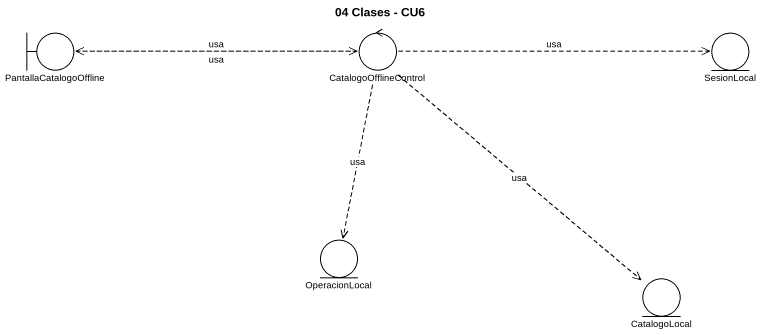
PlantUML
@startuml
title 04 Clases - CU6
boundary PantallaCatalogoOffline
control CatalogoOfflineControl
entity SesionLocal
entity OperacionLocal
entity CatalogoLocal
PantallaCatalogoOffline .right.> CatalogoOfflineControl : usa
CatalogoOfflineControl .left.> PantallaCatalogoOffline : usa
CatalogoOfflineControl .right.> SesionLocal : usa
CatalogoOfflineControl ..> OperacionLocal : usa
CatalogoOfflineControl ..> CatalogoLocal : usa
@enduml
